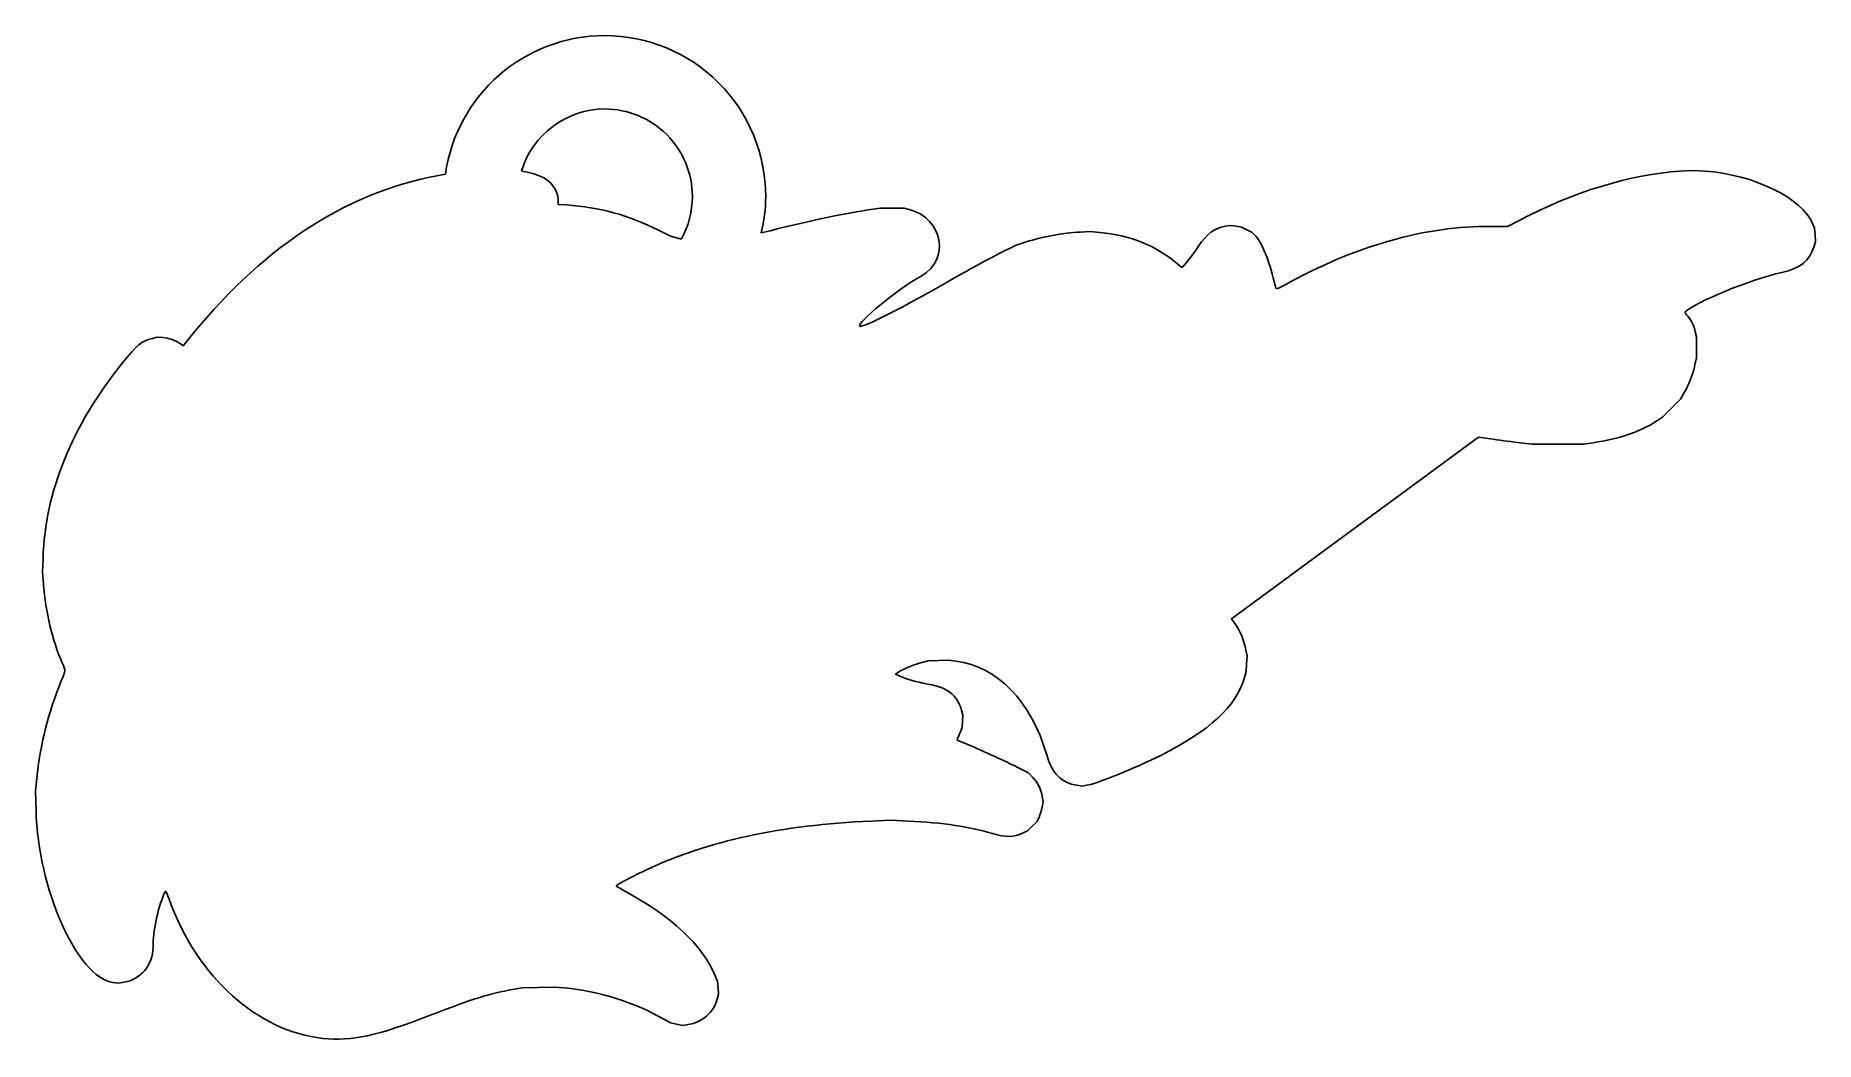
# Model space of a CAD drawing. Header units: millimetres. Extents: x 0 to 95, y -0.1 to 53.6.
import ezdxf

# ---------------------------------------------------------------- set-up
doc = ezdxf.new("R2010")
doc.units = ezdxf.units.MM
doc.layers.add('Layer_1', color=7, linetype='CONTINUOUS')

msp = doc.modelspace()

# ---------------------------------------------------------------- linework, layer by layer
at = {"layer": 'Layer_1', "color": 7}
for points in [[(30.382179, 53.560625), (30.382154, 53.560784)], [(89.096333, 46.325407), (88.462349, 46.366384), (87.758045, 46.32326)], [(28.323277, 44.523087), (27.898475, 44.55155), (27.898475, 44.672689)], [(46.629165, 44.281738), (46.359861, 44.353852), (45.71747, 44.349904), (45.075255, 44.345957), (44.329437, 44.235552)], [(34.281604, 42.746398), (33.889188, 42.848035), (33.245543, 43.172451)], [(56.80277, 43.053487), (56.263982, 43.101802), (55.766709, 43.073719)], [(65.142243, 42.829991), (64.933062, 43.05134), (64.652127, 43.191627), (64.371016, 43.332275), (64.076659, 43.38184), (63.782303, 43.431765), (63.504052, 43.38345)], [(79.159289, 43.681574), (78.558588, 43.364135), (77.688227, 43.376116)], [(94.928691, 42.323067), (94.999908, 42.569465), (94.978612, 42.924124), (94.957317, 43.278783), (94.866774, 43.504783)], [(52.868247, 42.547276), (52.33143, 42.374779), (51.438343, 41.928327)], [(6.785049, 37.444777), (6.494988, 37.467146), (6.236421, 37.40076)], [(8.38101, 37.626759), (7.874969, 37.006557), (7.708735, 37.126626)], [(88.5706, 35.985209), (88.647901, 36.35812), (88.647901, 36.917663), (88.647554, 37.477029), (88.589222, 37.752417)], [(86.514943, 32.981353), (86.846516, 33.196438), (87.323031, 33.68065), (87.799549, 34.164679), (88.002109, 34.50538)], [(64.060544, 22.111782), (63.840985, 22.439598), (70.428462, 27.282239), (77.015939, 32.124697), (77.807925, 32.013399)], [(79.242127, 31.832848), (79.884341, 31.763241), (81.251972, 31.762202), (82.619607, 31.761163), (83.137459, 31.834531)], [(0.396373, 25.667341), (0.370784, 24.921343), (0.421424, 24.278948)], [(47.230053, 20.076887), (47.644474, 20.183891), (48.19364, 20.206779), (48.742805, 20.229876), (49.125917, 20.177804)], [(64.512564, 19.253047), (64.618674, 19.617187), (64.640143, 20.031612), (64.661958, 20.445857), (64.601479, 20.777431)], [(46.132259, 19.37634), (45.904109, 19.477617), (45.986781, 19.54168)], [(49.347256, 16.364073), (49.461064, 16.633554), (49.479485, 16.968887), (49.498288, 17.304218), (49.427607, 17.549189)], [(49.765618, 15.722752), (49.19301, 15.965753), (49.213232, 16.030349)], [(53.231137, 13.961808), (53.003527, 14.207673), (52.396026, 14.514733)], [(0.065871, 13.919071), (0.000021, 13.235342), (0.023284, 12.199285)], [(55.579367, 13.548813), (55.848134, 13.506225), (56.114218, 13.548813)], [(53.722683, 12.379268), (53.772428, 12.669688), (53.72841, 12.95438)], [(44.605541, 11.641684), (45.627641, 11.686955), (46.594632, 11.641684)], [(52.713465, 11.00537), (52.948592, 11.116134), (53.20036, 11.367723), (53.451949, 11.619492), (53.562534, 11.854259)], [(4.127081, 3.02416), (4.401932, 2.985153), (4.640459, 3.020403)], [(36.373765, 2.127653), (36.446949, 2.397133), (36.425134, 2.739981), (36.403492, 3.082829), (36.296128, 3.346229)], [(25.453445, 2.649805), (25.971296, 2.737844), (26.828774, 2.760386), (27.686252, 2.782929), (28.217165, 2.73336)], [(33.537929, 1.067256), (33.893842, 0.863265), (34.217364, 0.797235), (34.54053, 0.731385), (34.834883, 0.77952)], [(15.344439, 0.04285), (15.344439, 0.043196)]]:
    msp.add_lwpolyline(points, dxfattribs=at)
msp.add_lwpolyline([(30.382154, 49.644703)], close=True, dxfattribs=at)
for points in [[(30.382154, 53.560784), (26.098809, 53.559645), (22.470789, 50.403264), (21.876982, 46.161279)], [(36.45657, 51.044616), (34.845532, 52.65562), (32.660507, 53.560657), (30.382179, 53.560625)], [(38.972704, 44.970276), (38.972689, 47.248604), (38.067608, 49.433611), (36.45657, 51.044616)], [(25.931751, 46.323229), (26.525485, 48.287126), (28.330496, 49.634262), (30.382154, 49.644703)], [(30.382154, 49.644693), (31.62185, 49.644711), (32.810776, 49.152251), (33.687373, 48.275654)], [(33.687373, 48.275654), (34.56397, 47.399057), (35.05643, 46.210131), (35.056412, 44.970436)], [(21.876982, 46.161279), (16.878423, 45.349818), (12.352921, 42.493927), (8.38101, 37.626759)], [(27.898475, 44.672689), (27.898475, 45.587075), (27.224068, 46.146511), (25.931751, 46.323229)], [(87.758045, 46.32326), (85.164383, 46.164845), (82.04862, 45.207668), (79.159289, 43.681574)], [(94.866774, 43.504783), (94.320403, 44.871939), (91.688717, 46.158298), (89.096333, 46.325407)], [(35.056412, 44.970436), (35.055733, 44.178717), (34.853962, 43.400144), (34.470026, 42.707748)], [(38.729346, 43.030751), (38.883997, 43.665894), (38.965645, 44.316614), (38.972704, 44.970276)], [(33.245543, 43.172451), (31.616101, 43.993334), (30.128959, 44.401401), (28.323277, 44.523087)], [(44.329437, 44.235552), (42.969604, 44.033823), (41.329068, 43.677083), (38.729346, 43.030751)], [(47.262792, 40.726926), (48.834587, 41.613877), (48.445737, 43.795244), (46.629165, 44.281738)], [(55.766709, 43.073719), (54.765635, 43.017458), (53.767234, 42.836307), (52.868247, 42.547276)], [(60.873643, 41.438381), (59.770759, 42.366565), (58.40165, 42.90991), (56.80277, 43.053487)], [(63.504052, 43.38345), (62.893202, 43.27727), (62.525655, 43.002852), (62.071284, 42.313752)], [(66.109411, 40.429699), (65.843996, 41.553221), (65.468716, 42.484792), (65.142243, 42.829991)], [(77.688227, 43.376116), (74.252082, 43.423347), (70.373135, 42.323036), (66.691143, 40.256485)], [(34.470026, 42.707748), (34.408598, 42.721806), (34.330023, 42.733822), (34.281604, 42.746398)], [(51.438343, 41.928327), (50.947098, 41.682809), (49.873765, 41.096721), (49.053259, 40.626006)], [(62.071284, 42.313752), (61.820537, 41.933469), (61.23795, 41.185895), (61.192332, 41.185895)], [(93.20729, 40.917856), (94.210799, 41.141708), (94.70383, 41.544038), (94.928691, 42.323067)], [(61.192332, 41.185895), (61.182117, 41.185895), (61.038699, 41.299472), (60.873643, 41.438381)], [(88.033256, 38.801896), (88.576746, 39.336452), (91.527228, 40.543078), (93.20729, 40.917856)], [(43.988376, 38.052677), (43.817097, 38.223959), (46.03004, 40.031296), (47.262792, 40.726926)], [(49.053259, 40.626006), (46.247982, 39.016645), (44.110495, 37.930555), (43.988376, 38.052677)], [(66.691143, 40.256485), (66.175964, 39.96733), (66.221841, 39.95378), (66.109411, 40.429699)], [(88.184281, 38.587884), (88.093109, 38.697471), (88.025081, 38.793869), (88.033256, 38.801896)], [(88.589222, 37.752417), (88.518199, 38.087501), (88.403234, 38.324723), (88.184281, 38.587884)], [(6.236421, 37.40076), (5.650502, 37.250482), (5.412544, 37.054802), (4.639207, 36.088061)], [(7.708735, 37.126626), (7.471937, 37.29816), (7.120906, 37.419081), (6.785049, 37.444777)], [(4.639207, 36.088061), (1.913801, 32.681034), (0.518759, 29.254588), (0.396373, 25.667341)], [(88.002109, 34.50538), (88.250135, 34.92236), (88.467671, 35.488531), (88.5706, 35.985209)], [(83.137459, 31.834531), (84.526576, 32.031312), (85.627268, 32.40512), (86.514943, 32.981353)], [(77.807925, 32.013399), (78.243515, 31.952189), (78.888856, 31.871072), (79.242127, 31.832848)], [(0.421424, 24.278948), (0.537691, 22.801287), (0.894683, 21.297956), (1.416685, 20.088009)], [(64.601479, 20.777431), (64.517529, 21.236653), (64.319903, 21.724296), (64.060544, 22.111782)], [(1.416685, 20.088009), (1.620867, 19.614684), (1.625333, 19.713834), (1.373382, 19.119768)], [(45.986781, 19.54168), (46.180504, 19.691185), (46.846217, 19.977809), (47.230053, 20.076887)], [(49.125917, 20.177804), (51.352475, 19.875539), (53.137315, 18.031677), (53.968555, 15.174836)], [(1.373382, 19.119768), (0.702457, 17.537696), (0.235214, 15.678914), (0.065871, 13.919071)], [(47.539974, 18.972116), (47.034629, 19.058063), (46.509412, 19.208791), (46.132259, 19.37634)], [(60.055718, 15.14728), (62.661112, 16.450907), (64.075444, 17.753872), (64.512564, 19.253047)], [(49.427607, 17.549189), (49.185326, 18.388597), (48.665061, 18.780747), (47.539974, 18.972116)], [(49.213232, 16.030349), (49.224382, 16.065835), (49.284716, 16.215929), (49.347256, 16.364073)], [(52.396026, 14.514733), (51.731158, 14.850826), (50.659134, 15.343276), (49.765618, 15.722752)], [(53.968555, 15.174836), (54.257949, 14.180224), (54.753889, 13.679463), (55.579367, 13.548813)], [(56.114218, 13.548813), (56.622004, 13.629933), (58.739016, 14.488459), (60.055718, 15.14728)], [(53.72841, 12.95438), (53.66952, 13.334829), (53.507248, 13.663584), (53.231137, 13.961808)], [(53.562534, 11.854259), (53.623307, 11.983341), (53.695276, 12.219566), (53.722683, 12.379268)], [(0.023284, 12.199285), (0.117292, 8.033537), (2.238341, 3.291643), (4.127081, 3.02416)], [(32.601922, 9.039365), (35.894483, 10.582014), (39.801298, 11.428923), (44.605541, 11.641684)], [(46.594632, 11.641684), (48.388873, 11.557877), (49.944002, 11.325658), (51.083864, 10.97102)], [(51.083864, 10.97102), (51.770903, 10.75724), (52.205789, 10.76632), (52.713465, 11.00537)], [(30.992003, 8.200858), (31.054699, 8.260135), (32.091996, 8.800454), (32.601922, 9.039365)], [(6.267019, 4.916268), (6.267019, 5.747718), (6.516943, 6.953385), (6.850719, 7.732058)], [(6.850719, 7.732058), (6.949974, 7.963601), (6.927758, 7.98828), (7.138812, 7.413009)], [(31.32358, 7.971815), (31.121972, 8.079681), (30.972716, 8.182651), (30.992003, 8.200858)], [(36.296128, 3.346229), (35.619594, 5.005456), (33.929601, 6.577431), (31.32358, 7.971815)], [(7.138812, 7.413009), (8.649966, 3.293952), (11.865024, 0.406204), (15.344439, 0.04285)], [(4.640459, 3.020403), (5.600714, 3.161491), (6.267019, 3.938044), (6.267019, 4.916268)], [(21.122931, 1.29971), (23.241148, 2.122753), (24.308601, 2.455469), (25.453445, 2.649805)], [(28.217165, 2.73336), (30.084432, 2.558242), (31.963936, 1.969615), (33.537929, 1.067256)], [(34.834883, 0.77952), (35.589535, 0.902785), (36.182877, 1.422448), (36.373765, 2.127653)], [(15.344439, 0.043196), (16.908326, -0.120121), (18.180613, 0.156454), (21.122931, 1.29971)]]:
    msp.add_open_spline(points, degree=3, dxfattribs=at)

doc.saveas('drawing.dxf')
